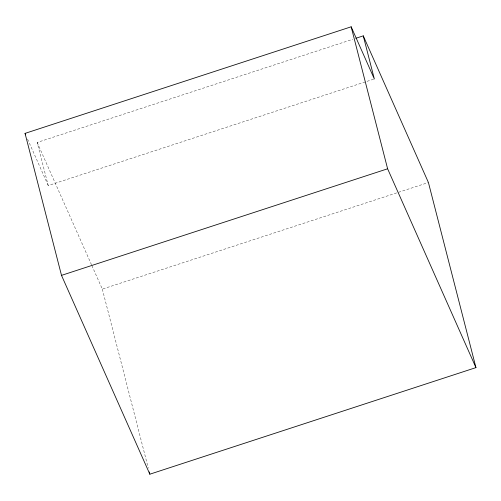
<?xml version="1.0" encoding="UTF-8"?>
<svg xmlns="http://www.w3.org/2000/svg" width="501" height="501" viewBox="0 0 501 501"><rect width="100%" height="100%" fill="white"/><g stroke="black" fill="none" stroke-linecap="round" stroke-linejoin="round"><path stroke-width="0.38" stroke-dasharray="2.5 1.88" d="M373.589 79.208L48.228 185.552L37.155 142.447L352.867 39.26M91.877 265.611L102.317 289.102L428.424 182.521M37.155 142.447L91.564 264.897M27.593 139.103L48.228 185.552M102.317 289.102L148.29 468.153"/><path stroke-width="0.75" d="M363.269 35.859L428.424 182.521L475.95 367.615L149.837 474.197L61.504 275.375L25.05 133.385L351.163 26.803L374.335 78.964L363.269 35.859L355.842 38.289M61.504 275.375L387.617 168.793L475.95 367.615M25.05 133.385L25.683 134.819M351.163 26.803L387.617 168.793M149.26 471.929L149.837 474.197"/></g></svg>
